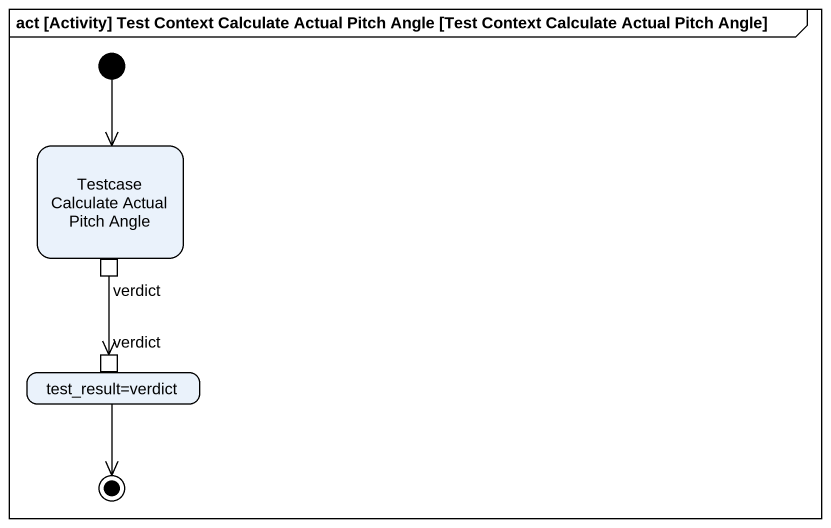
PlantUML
@startuml
mainframe act [Activity] Test Context Calculate Actual Pitch Angle [Test Context Calculate Actual Pitch Angle]
hide empty description
state "Testcase Calculate Actual Pitch Angle" as Testcase_Calculate_Actual {
  state verdict <<outputPin>>
}
state "test_result=verdict" as test_result_verdict {
  state "verdict" as verdict_2 <<inputPin>>
}
[*] --> Testcase_Calculate_Actual
verdict --> verdict_2
test_result_verdict --> [*]
@enduml
